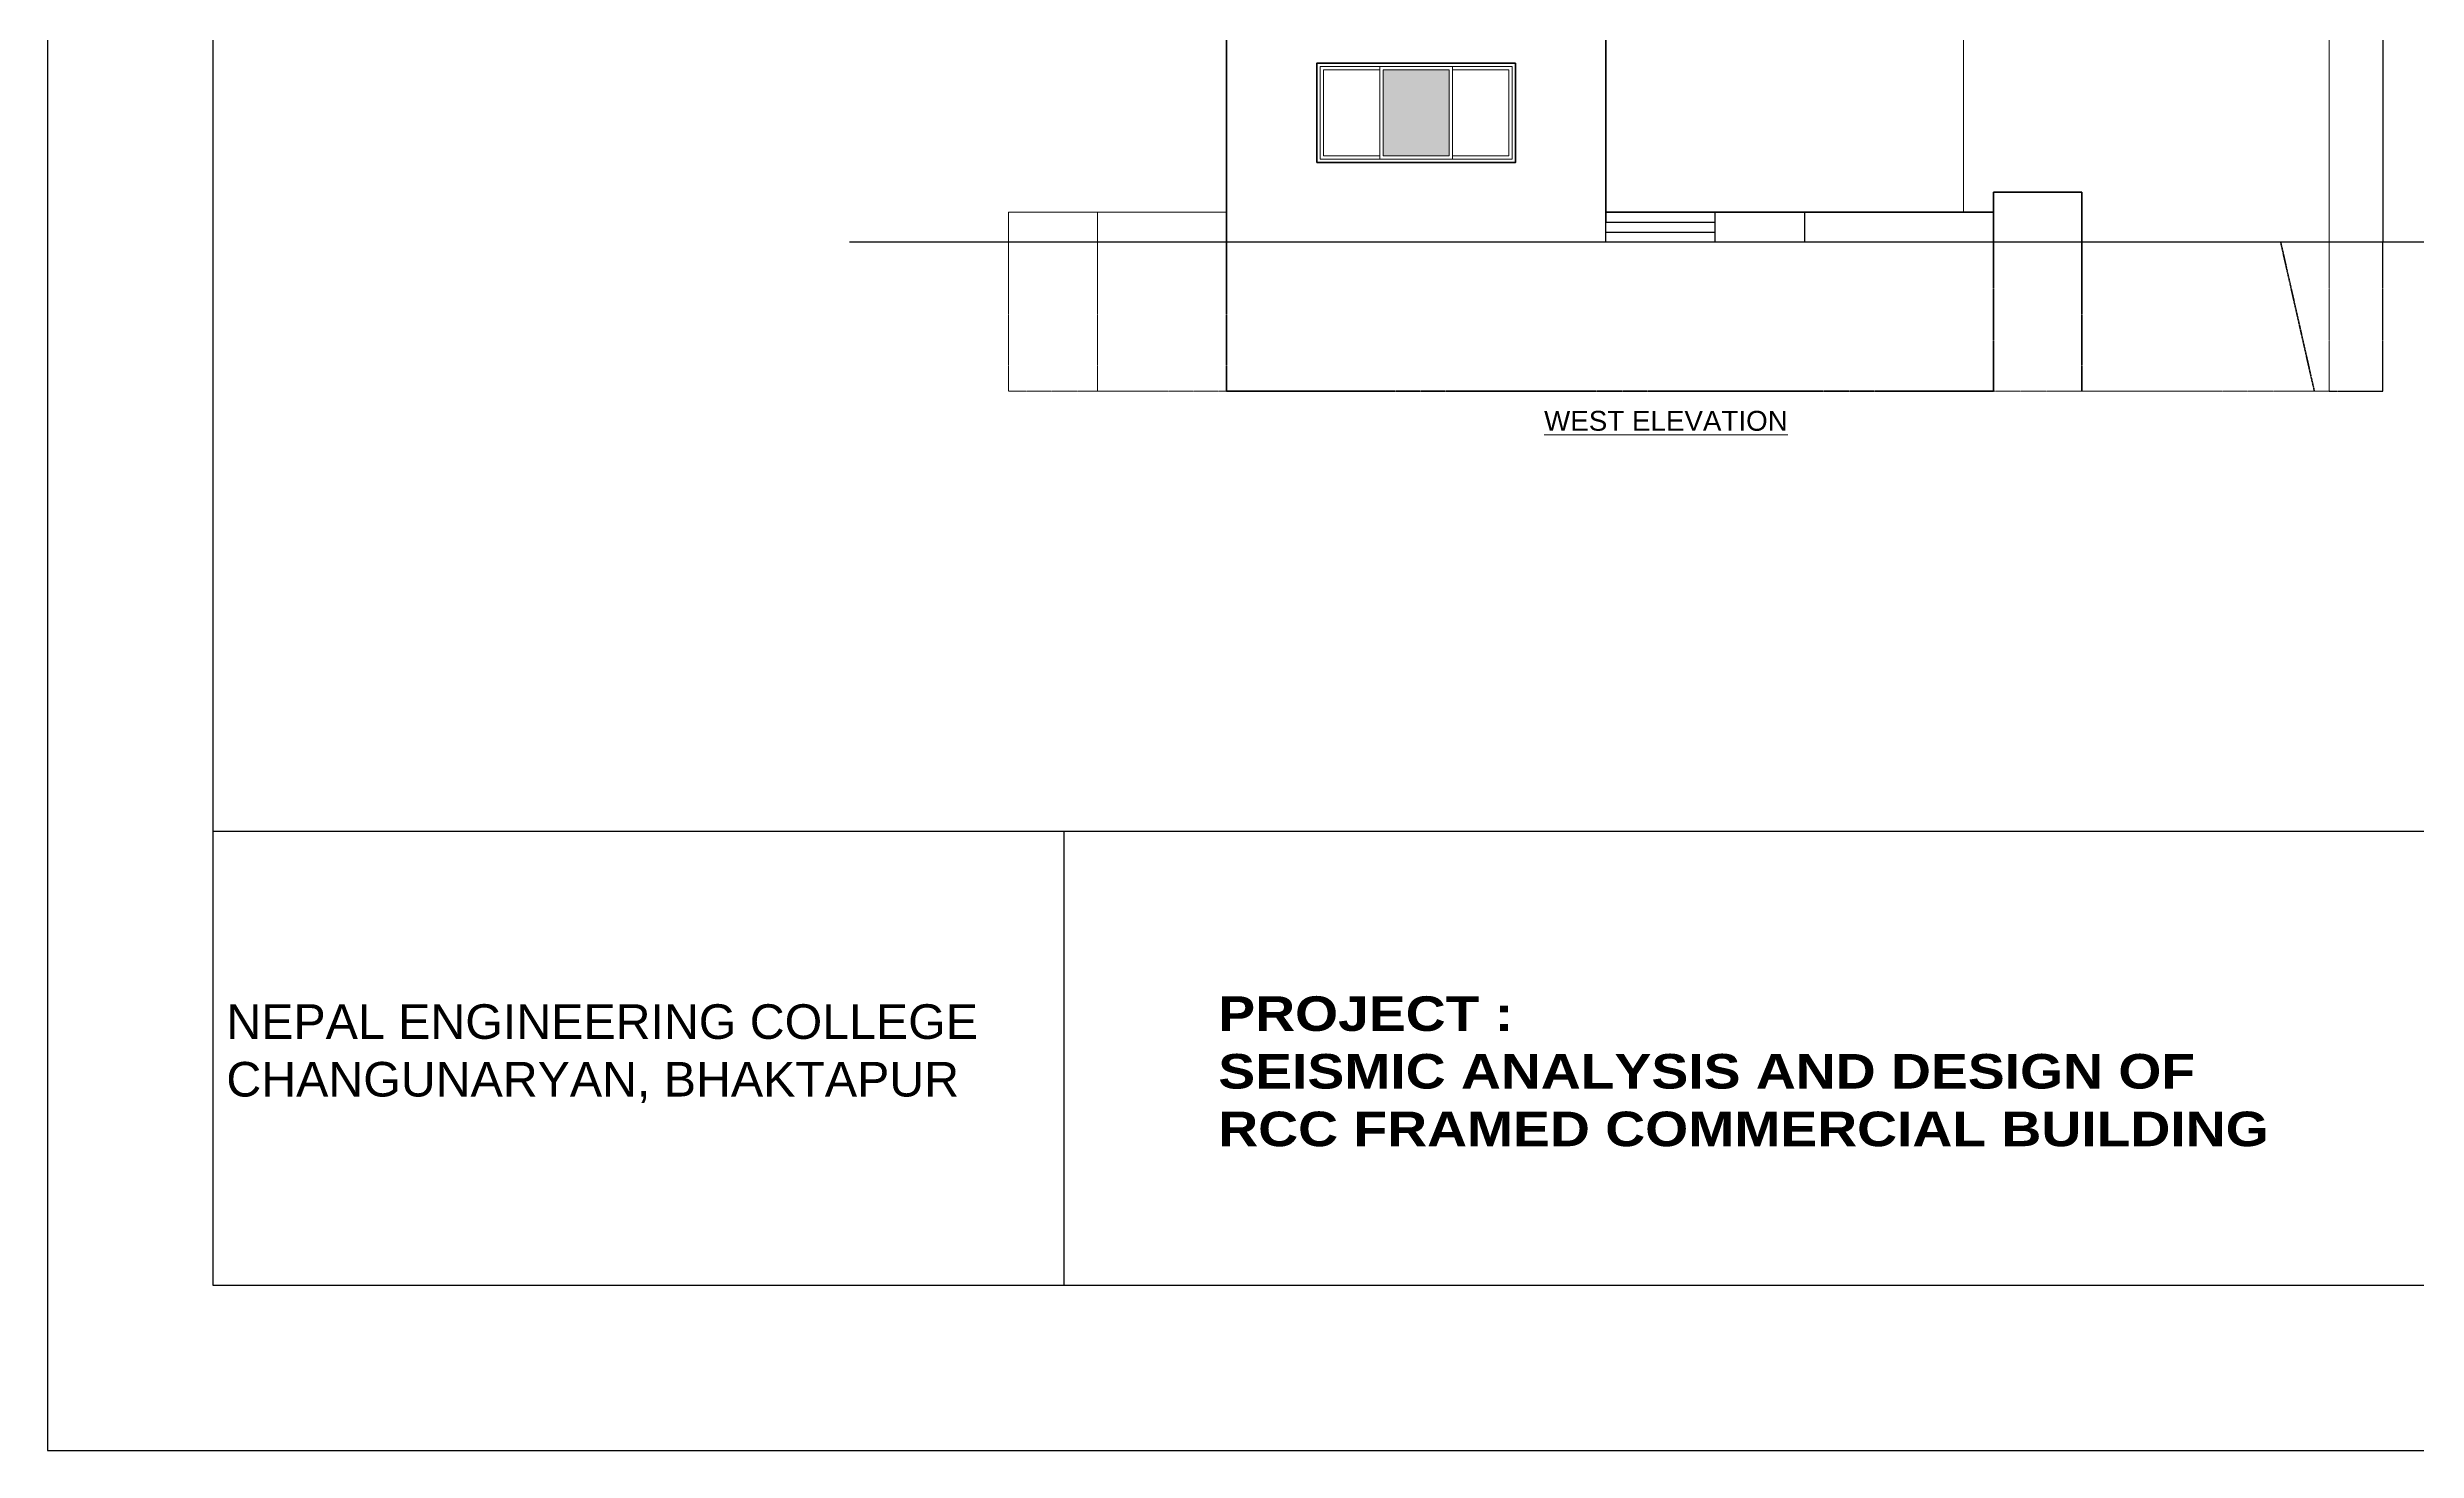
# Model space of a CAD drawing. Header units: inches. Extents: x -301229 to 1083107, y -854236 to 21026.
# Drawn here: x -52847 to -9919, y -403854 to -378433 of the extents above; entities that cross this region are included whole.
import ezdxf

# ---------------------------------------------------------------- set-up
doc = ezdxf.new("R2010")
doc.units = ezdxf.units.IN
doc.header["$MEASUREMENT"] = 0
doc.linetypes.add('DASHED', pattern=[0.75, 0.5, -0.25])
doc.layers.add('HATCH', color=7, linetype='Continuous')
for name, color, linetype, lineweight in [('Text', 2, 'Continuous', 20), ('wall', 10, 'Continuous', 30), ('window(in)', 130, 'Continuous', 20), ('window(out)', 40, 'Continuous', 30)]:
    doc.layers.add(name, color=color, linetype=linetype, lineweight=lineweight)
doc.styles.add('7 INCH', font='times.ttf', dxfattribs={"height": 7})

msp = doc.modelspace()

# ---------------------------------------------------------------- hatches: boundary and pattern name
at = {"layer": 'wall'}
h = msp.add_hatch(color=256, dxfattribs=at)
h.set_gradient(color1=(76, 120, 250), one_color=1, tint=1, name='CURVED')
h.paths.add_polyline_path([(-28705.85, -378777.98), (-28705.85, -378837.98), (-28705.85, -380457.98), (-27385.85, -380457.98), (-27385.85, -378777.98)], flags=17)
h.paths.add_polyline_path([(-28645.85, -378837.98), (-28645.85, -380397.98), (-27445.85, -380397.98), (-27445.85, -378837.98)], flags=0)
h.paths.add_polyline_path([(-28705.85, -378777.98), (-28705.85, -380457.98), (-27385.85, -380457.98), (-27385.85, -380397.98), (-27385.85, -378777.98)], flags=17)

# ---------------------------------------------------------------- linework, layer by layer
for p, q in [((-49847.26, -392635.13), (29328.74, -392635.13)), ((-34421.26, -400854.13), (-34421.26, -392635.13))]:
    msp.add_line(p, q)
for points in [[(-52847.26, -403854.13), (32328.74, -403854.13), (32328.74, -343622.13), (-52847.26, -343622.13)], [(-49847.26, -400854.13), (29328.74, -400854.13), (29328.74, -346622.13), (-49847.26, -346622.13)]]:
    msp.add_lwpolyline(points, close=True)
at = {"layer": 'HATCH', "ltscale": 0.0625}
msp.add_line((-10528.87, -361077.98), (-10528.87, -381957.98), dxfattribs=at)
at = {"layer": 'HATCH', "linetype": 'DASHED', "ltscale": 12}
msp.add_lwpolyline([(-11502.73, -384657.98), (-10528.87, -384657.98), (-10528.87, -381957.98)], dxfattribs=at)
at = {"layer": 'wall'}
for p, q in [((-22628.43, -381957.98), (-22628.43, -381417.98)), ((-21008.43, -381417.98), (-21008.43, -381957.98)), ((-38313.7, -381957.98), (-8728.87, -381957.98))]:
    msp.add_line(p, q, dxfattribs=at)
for points in [[(-24610.85, -381777.98), (-24610.85, -381597.98), (-22628.43, -381597.98)], [(-24610.85, -381957.98), (-24610.85, -381777.98), (-22628.43, -381777.98)]]:
    msp.add_lwpolyline(points, dxfattribs=at)
at = {"layer": 'window(in)'}
for p, q in [((-11502.73, -381957.98), (-11502.73, -361077.98)), ((-18128.43, -381417.98), (-18128.43, -378147.98)), ((-35433.7, -381957.98), (-35433.7, -381417.98)), ((-35433.7, -381417.98), (-33820.85, -381417.98)), ((-33820.85, -381417.98), (-33820.85, -381957.98)), ((-33820.85, -381417.98), (-31480.85, -381417.98))]:
    msp.add_line(p, q, dxfattribs=at)
for points in [[(-28705.85, -378777.98), (-29785.85, -378777.98), (-29785.85, -380457.98), (-28705.85, -380457.98)], [(-28705.85, -378837.98), (-29725.85, -378837.98), (-29725.85, -380397.98), (-28705.85, -380397.98)], [(-28705.85, -378777.98), (-28705.85, -380457.98), (-27385.85, -380457.98), (-27385.85, -378777.98), (-28705.85, -378777.98)], [(-27385.85, -380457.98), (-26305.85, -380457.98), (-26305.85, -378777.98), (-27385.85, -378777.98)], [(-27385.85, -380397.98), (-26365.85, -380397.98), (-26365.85, -378837.98), (-27385.85, -378837.98)]]:
    msp.add_lwpolyline(points, dxfattribs=at)
msp.add_lwpolyline([(-28645.85, -378837.98), (-28645.85, -380397.98), (-27445.85, -380397.98), (-27445.85, -378837.98)], close=True, dxfattribs=at)
at = {"layer": 'window(in)', "linetype": 'DASHED', "ltscale": 12}
for points in [[(-35433.7, -381957.98), (-35433.7, -384657.98), (-33820.85, -384657.98)], [(-33820.85, -381957.98), (-33820.85, -384657.98), (-31480.85, -384657.98)], [(-17588.43, -384657.98), (-11502.73, -384657.98), (-11502.73, -381957.98)]]:
    msp.add_lwpolyline(points, dxfattribs=at)
at = {"layer": 'window(out)', "lineweight": 35}
for p, q in [((-31480.85, -381957.98), (-31480.85, -377787.98)), ((-24610.85, -381597.98), (-24610.85, -377787.98)), ((-17588.43, -381057.98), (-17588.43, -381957.98)), ((-17588.43, -381057.98), (-15983.14, -381057.98)), ((-15983.14, -381057.98), (-15983.14, -381957.98)), ((-24610.85, -381417.98), (-22628.43, -381417.98)), ((-22628.43, -381417.98), (-21008.43, -381417.98)), ((-21008.43, -381417.98), (-17588.43, -381417.98))]:
    msp.add_line(p, q, dxfattribs=at)
at = {"layer": 'window(out)', "linetype": 'DASHED', "lineweight": 35, "ltscale": 12}
for p, q in [((-15983.14, -381957.98), (-15983.14, -384657.98)), ((-12383.14, -381957.98), (-11772.73, -384657.98))]:
    msp.add_line(p, q, dxfattribs=at)
at = {"layer": 'window(out)', "lineweight": 35}
msp.add_lwpolyline([(-26245.85, -378717.98), (-29845.85, -378717.98), (-29845.85, -380517.98), (-26245.85, -380517.98), (-26245.85, -378717.98)], dxfattribs=at)
at = {"layer": 'window(out)', "linetype": 'DASHED', "lineweight": 35, "ltscale": 12}
msp.add_lwpolyline([(-31480.85, -381957.98), (-31480.85, -384657.98), (-17588.43, -384657.98), (-17588.43, -381957.98)], dxfattribs=at)

# ---------------------------------------------------------------- texts
at = {"char_height": 626.5465, "attachment_point": 1}
for s, width, insert in [('\\P\\P\\P{\\fArial|b0|i0|c0|p34; NEPAL ENGINEERING COLLEGE\\P CHANGUNARYAN, BHAKTAPUR}', 15426, (-49847.26, -392635.13)), ('{\\fArial Black|b0|i0|c0|p34;       \\P       PROJECT : \\P       SEISMIC ANALYSIS AND DESIGN OF\\P       RCC FRAMED COMMERCIAL BUILDING    }', 25198.9764, (-33580.33, -394579.88))]:
    msp.add_mtext_dynamic_manual_height_columns(s, width=width, gutter_width=3132.73, heights=[0], dxfattribs=dict(at, insert=insert))
at = {"layer": 'Text', "insert": (-23521.29, -385017.98), "char_height": 360, "width": 7520.7402, "attachment_point": 2, "style": '7 INCH'}
msp.add_mtext('{\\fArial|b0|i0|c0|p34;\\LWEST ELEVATION}', dxfattribs=at)

doc.saveas('drawing.dxf')
